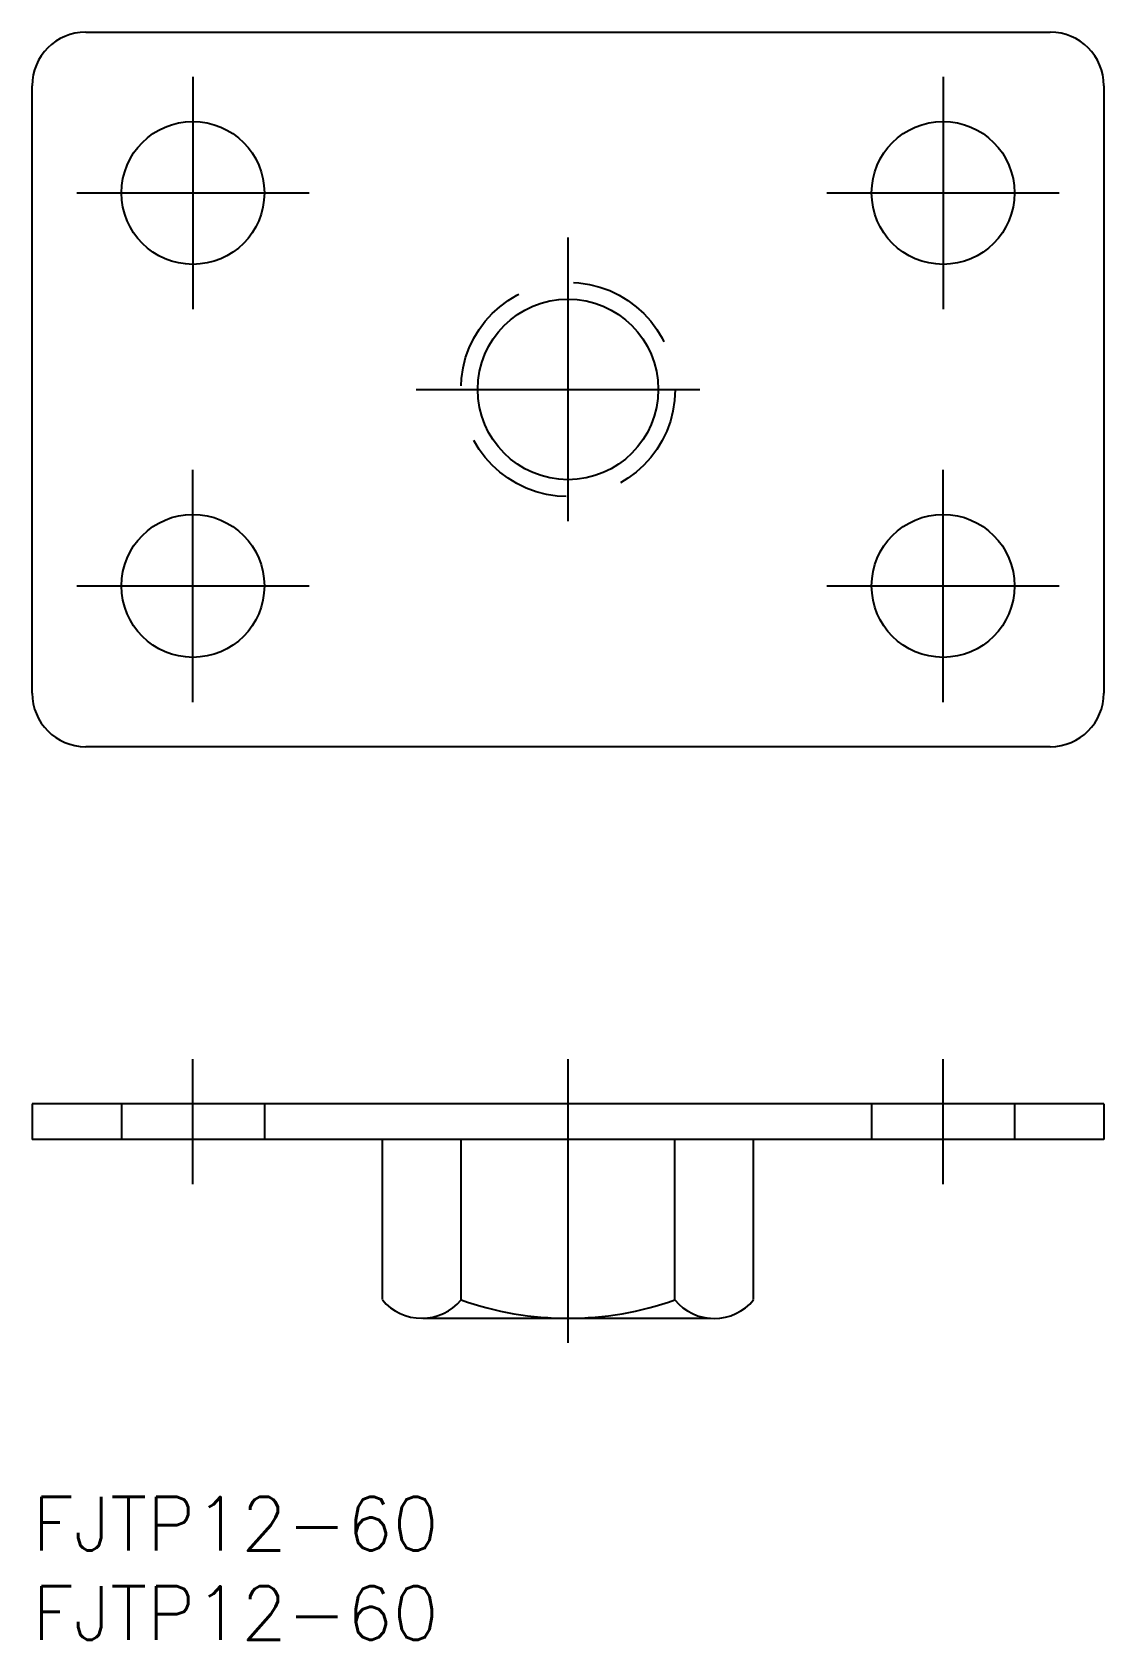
# Model space of a CAD drawing. Extents: x 0 to 60, y -8 to 82.
import ezdxf

# ---------------------------------------------------------------- set-up
doc = ezdxf.new("R2010")
doc.units = 0
doc.header["$LTSCALE"] = 0.5
doc.linetypes.add('CENTER', pattern=[50.8, 31.75, -6.35, 6.35, -6.35])
doc.linetypes.add('DASHED', pattern=[19.05, 12.7, -6.35])
for name, color, linetype in [('MSM_CENTER', 1, 'CENTER'), ('MSM_CONTINUOUS', 7, 'CONTINUOUS'), ('MSM_DASHED', 4, 'DASHED'), ('MSM_PART_NUMBER', 7, 'CONTINUOUS')]:
    doc.layers.add(name, color=color, linetype=linetype)
doc.styles.get("Standard").update_dxf_attribs({"font": 'txt.shx', "height": 3, "bigfont": 'bigfont.shx'})

msp = doc.modelspace()

# ---------------------------------------------------------------- linework, layer by layer
at = {"layer": 'MSM_CENTER'}
for p, q in [((9, 79.501), (9, 66.501)), ((51, 79.501), (51, 66.501)), ((2.5, 73.001), (15.5, 73.001)), ((44.5, 73.001), (57.5, 73.001)), ((30, 70.501), (30, 53.501)), ((21.5, 62.001), (38.5, 62.001)), ((9, 44.501), (9, 57.501)), ((51, 44.501), (51, 57.501)), ((2.5, 51.001), (15.5, 51.001)), ((44.5, 51.001), (57.5, 51.001)), ((9, 17.501), (9, 24.501)), ((30, 24.501), (30, 7.501)), ((51, 17.501), (51, 24.501))]:
    msp.add_line(p, q, dxfattribs=at)
at = {"layer": 'MSM_CONTINUOUS'}
for p, q in [((3, 82.001), (57, 82.001)), ((0, 45.001), (0, 79.001)), ((60, 79.001), (60, 45.001)), ((57, 42.001), (3, 42.001)), ((60, 22.001), (0, 22.001)), ((0, 22.001), (0, 20.001)), ((60, 22.001), (60, 20.001)), ((60, 20.001), (0, 20.001)), ((19.613, 11.05), (19.613, 20.001)), ((24.015, 11.05), (24.015, 20.001)), ((35.985, 11.05), (35.985, 20.001)), ((40.388, 11.05), (40.388, 20.001)), ((24.015, 15.025), (24.015, 15.025)), ((21.873, 10.001), (37.975, 10.001))]:
    msp.add_line(p, q, dxfattribs=at)
for centre, radius in [((9, 73.001), 4), ((51, 73.001), 4), ((30, 62.001), 5.053), ((9, 51.001), 4), ((51, 51.001), 4)]:
    msp.add_circle(centre, radius, dxfattribs=at)
for centre, radius, start, end in [((3, 79.001), 3, 90, 180), ((57, 79.001), 3, 0, 90), ((3, 45.001), 3, 180, 270), ((57, 45.001), 3, 270, 0), ((21.814, 12.872), 2.872, 219.95632, 320.04367), ((30, 27.956), 17.955, 250.52877, 289.47122), ((38.186, 12.852), 2.859, 219.6484, 320.3516)]:
    msp.add_arc(centre, radius, start, end, dxfattribs=at)
at = {"layer": 'MSM_DASHED'}
for p, q in [((5, 22.001), (5, 20.001)), ((13, 22.001), (13, 20.001)), ((47, 22.001), (47, 20.001)), ((55, 22.001), (55, 20.001))]:
    msp.add_line(p, q, dxfattribs=at)
msp.add_circle((30, 62.001), 6, dxfattribs=at)

# ---------------------------------------------------------------- texts
at = {"layer": 'MSM_PART_NUMBER'}
for p in [(0, -3), (0, -8)]:
    msp.add_text('FJTP12-60', height=3, dxfattribs=at).set_placement(p)

doc.saveas('drawing.dxf')
